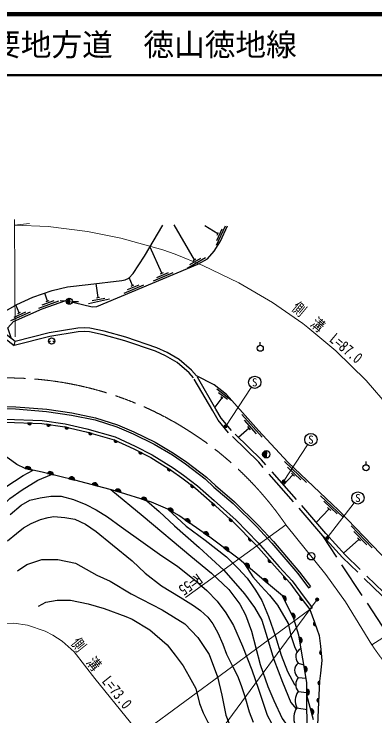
# Model space of a CAD drawing. Units: millimetres, scale not verified. Extents: x 40000 to 680000, y 20000 to 380000.
# Drawn here: x 225633 to 284496, y 265444 to 380000 of the extents above; entities that cross this region are included whole.
import ezdxf
from ezdxf.enums import TextEntityAlignment as Align

# ---------------------------------------------------------------- set-up
doc = ezdxf.new("R2010")
doc.units = ezdxf.units.MM
doc.header["$LTSCALE"] = 1000
doc.linetypes.add('CHAIN', pattern=[18.5, 12, -1.5, 3.5, -1.5])
doc.linetypes.add('DASHED', pattern=[7.5, 6, -1.5])
for name, color, linetype, lineweight in [('M-BGD', 7, 'Continuous', 25), ('M-BMK', 2, 'CHAIN', 13), ('M-BMK-SRVR', 3, 'Continuous', 25), ('M-STR-HTXT', 7, 'Continuous', 13), ('M-STR-STRC', 7, 'Continuous', 25), ('M-TTL', 2, 'Continuous', 140), ('M-TTL-LINE', 7, 'Continuous', 50)]:
    doc.layers.add(name, color=color, linetype=linetype, lineweight=lineweight)
doc.layers.add('M-TTL-TXT', color=7, linetype='Continuous')
doc.styles.add('ＭＳ ゴシック', font='')
doc.styles.get('ＭＳ ゴシック').set_extended_font_data('MS Gothic')

msp = doc.modelspace()

# ---------------------------------------------------------------- hatches: boundary and pattern name
at = {"layer": 'M-BGD'}
for points in [[(234665, 333624, 0.41421), (234144, 333146, 0.41421), (234621, 332625)], [(227845, 313242), (228471, 313221, -0.84072)], [(230936, 313049), (231555, 312958, -0.84072)], [(233900, 312611), (234510, 312472, -0.84072)], [(237781, 311703), (238382, 311530, -0.84072)], [(241962, 310502), (242530, 310240, -0.84072)], [(245997, 308611), (246557, 308333, -0.84072)], [(266793, 308747), (266747, 307548, -1)], [(227432, 305833, -0.82183), (228401, 305625)], [(250683, 305895), (251210, 305559, -0.84072)], [(231080, 305025, -0.82183), (232042, 304789)], [(234561, 304169, -0.82183), (235523, 303933)], [(238352, 303197, -0.82183), (239311, 302947)], [(242139, 302211, -0.82183), (243083, 301910)], [(254476, 303205), (254976, 302829, -0.84072)], [(246364, 300864, -0.82183), (247308, 300563)], [(257930, 300251), (258395, 299832, -0.84072)], [(250728, 299217, -0.82183), (251580, 298711)], [(253501, 297465, -0.82183), (254313, 296898)], [(260784, 297682), (261249, 297263, -0.84072)], [(256526, 295352, -0.82183), (257338, 294785)], [(263943, 294525), (264380, 294076, -0.84072)], [(259844, 292898, -0.82183), (260633, 292299)], [(267136, 291030), (267551, 290561, -0.84072)], [(263226, 290255, -0.82183), (263983, 289617)], [(266192, 287754, -0.82183), (266949, 287116)], [(269655, 288225), (270077, 287763, -0.84072)], [(269400, 285037, -0.82183), (269843, 284151)], [(272322, 284858), (272697, 284357, -0.84072)], [(270832, 282172, -0.82183), (271275, 281286)], [(274627, 280765), (274835, 280175, -0.84072)], [(272148, 278307, -0.82183), (272315, 277330)], [(275687, 276082), (275742, 275459, -0.84072)], [(272954, 273576, -0.82183), (273121, 272599)], [(275466, 271130), (275433, 270505, -0.84072)], [(273411, 269826, -0.82183), (273411, 268836)], [(275315, 268314), (275281, 267689, -0.84072)], [(273999, 266626, -0.82183), (274253, 265669)]]:
    msp.add_hatch(color=256, dxfattribs=at).paths.add_polyline_path(points)
at = {"layer": 'M-STR-HTXT'}
for points in [[(260408, 312773, -0.41421), (260210, 312479, -0.41421), (259917, 312676, -1)], [(269842, 303762, -0.41421), (269647, 303468, -0.41421), (269352, 303663, -1)], [(276965, 294532, -0.41421), (276747, 294253, -0.41421), (276469, 294471, -1)], [(274825, 284416, -1), (275320, 284487, -0.41421), (275107, 284204, -0.41421)]]:
    msp.add_hatch(color=256, dxfattribs=at).paths.add_polyline_path(points)

# ---------------------------------------------------------------- linework, layer by layer
at = {"layer": 'M-BGD'}
for p, q in [((255058, 339900), (251726, 345617)), ((258867, 344122), (256764, 345410)), ((258679, 342281), (260144, 345460)), ((258700, 343042), (259579, 344950)), ((258764, 343899), (258969, 344344)), ((249762, 337699), (247834, 341976)), ((253850, 338499), (256871, 340266)), ((254303, 339111), (256116, 340171)), ((254846, 339777), (255269, 340024)), ((244968, 335699), (244423, 337005)), ((248378, 336471), (251608, 337819)), ((248909, 337018), (250847, 337827)), ((249536, 337605), (249988, 337793)), ((239341, 333731), (239020, 336021)), ((243584, 334471), (246814, 335819)), ((244115, 335017), (246053, 335826)), ((244742, 335604), (245194, 335793)), ((231112, 333162), (230657, 334458)), ((234665, 333624), (234621, 332625)), ((237750, 332785), (241176, 333501)), ((238374, 333222), (240430, 333652)), ((239101, 333680), (239580, 333781)), ((226477, 331237), (225918, 332520)), ((229668, 332005), (232961, 333190)), ((230225, 332525), (232201, 333236)), ((230881, 333079), (231342, 333245)), ((234144, 333146), (233144, 333189)), ((235143, 333103), (236142, 333059)), ((225112, 329989), (228321, 331386)), ((225634, 330543), (227559, 331382)), ((226252, 331140), (226701, 331335)), ((221233, 329261), (225676, 325913)), ((225676, 325913), (225809, 326565)), ((231261, 326629), (231586, 326629)), ((231936, 326629), (232261, 326629)), ((265779, 325964), (265779, 326464)), ((261088, 316945), (258698, 318759)), ((259530, 317374), (258368, 315847)), ((260428, 317069), (258995, 318157)), ((259697, 317247), (259363, 317501)), ((266088, 310926), (262774, 314670)), ((228471, 313221), (227845, 313242)), ((231555, 312958), (230936, 313049)), ((265200, 311476), (263212, 313722)), ((234510, 312472), (233900, 312611)), ((238382, 311530), (237781, 311703)), ((263982, 312401), (262263, 310876)), ((264214, 312138), (263750, 312663)), ((242530, 310240), (241962, 310502)), ((246557, 308333), (245997, 308611)), ((266793, 308747), (266747, 307548)), ((251210, 305559), (250683, 305895)), ((273355, 303530), (269723, 306966)), ((272423, 303999), (270243, 306060)), ((283043, 306455), (283043, 306955)), ((227432, 305833), (228401, 305625)), ((231080, 305025), (232042, 304789)), ((271127, 304812), (269581, 303179)), ((271381, 304571), (270872, 305052)), ((234561, 304169), (235523, 303933)), ((238352, 303197), (239311, 302947)), ((254976, 302829), (254476, 303205)), ((242139, 302211), (243083, 301910)), ((279252, 297952), (275619, 301388)), ((246364, 300864), (247308, 300563)), ((258395, 299832), (257930, 300251)), ((278319, 298422), (276140, 300483)), ((250728, 299217), (251580, 298711)), ((277023, 299234), (274922, 297019)), ((277278, 298994), (276769, 299475)), ((253501, 297465), (254313, 296898)), ((261249, 297263), (260784, 297682)), ((284057, 292870), (280593, 296475)), ((256526, 295352), (257338, 294785)), ((264380, 294076), (263943, 294525)), ((283148, 293383), (281070, 295546)), ((282135, 294004), (281650, 294509)), ((281893, 294257), (279389, 291989)), ((259844, 292898), (260633, 292299)), ((267551, 290561), (267136, 291030)), ((263226, 290255), (263983, 289617)), ((266192, 287754), (266949, 287116)), ((270077, 287763), (269655, 288225)), ((273679, 286370), (273959, 286580)), ((269400, 285037), (269843, 284151)), ((272697, 284357), (272322, 284858)), ((274267, 283093), (273867, 282794)), ((270832, 282172), (271275, 281286)), ((274835, 280175), (274627, 280765)), ((272148, 278307), (272315, 277330)), ((275742, 275459), (275687, 276082)), ((271990, 274078), (272914, 273811)), ((272954, 273576), (273121, 272599)), ((271974, 271735), (273292, 271594)), ((275433, 270505), (275466, 271130)), ((271959, 269412), (273411, 269264)), ((273411, 269826), (273411, 268836)), ((273498, 255163), (273411, 268836)), ((275281, 267689), (275315, 268314)), ((271753, 266775), (273426, 266518)), ((273999, 266626), (274253, 265669))]:
    msp.add_line(p, q, dxfattribs=at)
at = {"layer": 'M-BGD', "linetype": 'DASHED'}
msp.add_line((286564, 278870), (276019, 294814), dxfattribs=at)
for points in [[(222611, 328974), (223459, 330831), (224272, 331570), (226065, 332605), (228702, 333778), (231857, 334875), (234338, 335484), (237744, 335885), (243213, 336493), (243775, 336611), (244330, 336903), (245040, 337682), (246923, 340510), (249910, 345533)], [(291742, 279710), (287484, 284095), (279611, 291744), (276470, 295211), (271689, 300796), (265976, 307257), (261077, 312032), (259435, 314039), (258554, 315524), (255406, 320976), (254597, 321879), (252588, 323623), (250592, 324771), (248933, 325525), (243863, 327263), (240330, 328230), (238020, 328753), (237043, 328814), (236026, 328748), (231367, 327947), (225809, 326565)], [(290906, 279710), (287059, 283671), (279179, 291327), (276019, 294814), (271237, 300402), (265541, 306843), (260634, 311626), (258942, 313694), (258036, 315221), (254917, 320622), (254175, 321450), (252238, 323132), (250317, 324237), (248711, 324967), (243687, 326689), (240185, 327648), (237934, 328157), (237044, 328213), (236097, 328151), (231491, 327360), (225676, 325913)], [(212432, 312431), (213956, 312740), (216078, 313147), (218480, 313382), (220666, 313677), (224207, 313866), (230213, 313662), (233992, 313103), (237529, 312296), (242136, 310972), (245377, 309477), (248181, 308084), (251584, 305914), (253275, 304734), (255555, 303019), (258263, 300624), (261850, 297395), (265424, 293719), (268899, 289792), (271015, 287478), (272337, 285673), (274267, 283093)], [(212531, 311941), (214053, 312249), (216150, 312652), (218538, 312885), (220713, 313178), (224212, 313365), (230168, 313163), (233900, 312611), (237404, 311811), (241962, 310502), (245161, 309026), (247935, 307648), (251306, 305498), (252981, 304329), (255238, 302631), (257930, 300251), (261503, 297035), (265058, 293378), (268527, 289457), (270627, 287161), (271935, 285376), (273867, 282794)]]:
    msp.add_lwpolyline(points, dxfattribs=at)
at = {"layer": 'M-BGD'}
for points in [[(225228, 327003), (224603, 328769), (225527, 329842), (230204, 331879), (234055, 333265), (238364, 332234), (239128, 332286), (255614, 339166), (257158, 340068), (258286, 341286), (259313, 342939), (260462, 345432)], [(225809, 326565), (221955, 329468), (219038, 328632), (207000, 324751), (197390, 321622), (186807, 318253)], [(294208, 282689), (285433, 291871), (278613, 298970), (270278, 306853), (265504, 312039), (260291, 317926), (258263, 319467), (255406, 320976)], [(217444, 315851), (220486, 316024), (225898, 315906), (230964, 315503), (235060, 314902), (238944, 314125), (242525, 312961), (245183, 311820), (248633, 310109), (251639, 308338), (253808, 306870), (257018, 304399), (258470, 303058), (261597, 300388), (265483, 296542), (267942, 293902), (272217, 288903), (273959, 286580)], [(217463, 315502), (220492, 315674), (225880, 315557), (230925, 315155), (235000, 314557), (238855, 313786), (242401, 312633), (245036, 311502), (248467, 309801), (251452, 308042), (253603, 306586), (256792, 304131), (258237, 302797), (261360, 300131), (265232, 296299), (267680, 293669), (271944, 288684), (273679, 286370)], [(274487, 264790), (273411, 268836), (273411, 270894), (272096, 278611), (271275, 281286), (269400, 285037), (267451, 286692), (262323, 291017), (257586, 294612), (252492, 298170), (250728, 299217), (248070, 300319), (242139, 302211), (235523, 303933), (230233, 305234), (227432, 305833), (226106, 306503), (224669, 307504), (222467, 308939), (220448, 309821), (216189, 311146), (214752, 311344), (198068, 296226), (197157, 296593)], [(217770, 293678), (219538, 297165), (221378, 299745), (224294, 302826), (227114, 304713), (228752, 305550)], [(218880, 293206), (220159, 295521), (221692, 297648), (223056, 299047), (224940, 300933), (226954, 302356), (229536, 303948), (231749, 304861)], [(224988, 298314), (226772, 299859), (228224, 300647), (229880, 301070), (231617, 301310), (233337, 301310), (235348, 300784), (237336, 299961), (239050, 299070), (240894, 297948), (243088, 296303), (246691, 293752), (249376, 291822), (252331, 289818), (254993, 287716), (257096, 285923), (258767, 284192), (260185, 282282), (261420, 280212), (262918, 276817), (264439, 272951), (265506, 269800), (266890, 265573), (268313, 262953)], [(241437, 302394), (246671, 298072), (254457, 291527), (257811, 288773), (260646, 286059), (262483, 283664), (263371, 281922), (264369, 279288), (265766, 273860), (267004, 270228), (268002, 267953), (269360, 265039), (270718, 263124), (270930, 262928)], [(247308, 300563), (249284, 298800), (251789, 296446), (255822, 292916), (259855, 289260), (263211, 285380), (264870, 283162), (266022, 281084), (266924, 278229), (268001, 274649), (269408, 270954), (270761, 267649), (271627, 266587)], [(250722, 299220), (253721, 296445), (256827, 294142), (260309, 291387), (262213, 289535), (263640, 287932), (265018, 285979), (266026, 284261), (267153, 281657), (268256, 278402), (269207, 275347), (270209, 272718), (271387, 270590), (271592, 270344)], [(224565, 294048), (226049, 295243), (227162, 296122), (228435, 296834), (229949, 297529), (231184, 297852), (232134, 298004), (233939, 297852), (235567, 297538), (237267, 296769), (239027, 295532), (241671, 293382), (244872, 290763), (247001, 288723), (249703, 286689), (252733, 284811), (254912, 283483), (256064, 282652), (257266, 281591), (258076, 280466), (258892, 279007), (259709, 277151), (260285, 275554), (261342, 273435), (262062, 271993), (262701, 270422), (263288, 268618), (263991, 266130), (264626, 264412)], [(226195, 289142), (227696, 290169), (230185, 290958), (232792, 290958), (235675, 290406), (239111, 288432), (241284, 287445), (244720, 285392), (249776, 282786), (253488, 280496), (255621, 278246), (257438, 275482), (258821, 271850), (259500, 268821), (260172, 265584), (261040, 263333), (262028, 260964)], [(263226, 290255), (264598, 288127), (265900, 286674), (267303, 285147), (268580, 283520), (270334, 280515), (270785, 278587), (271392, 276792), (271717, 276090), (271814, 275922)], [(229609, 283365), (230820, 284010), (232642, 284366), (234819, 284366), (237726, 283731), (240331, 283001), (243889, 281651), (244922, 281222), (247801, 279524), (250603, 277025), (251922, 275390), (253209, 273643), (254202, 271870), (255299, 269932), (255860, 267484), (256498, 265929), (257314, 264349), (258997, 261544)], [(273867, 282794), (274627, 280765), (275400, 278567), (275621, 276828), (275828, 274484), (275614, 272452), (275466, 271130), (275281, 267689), (275110, 263927), (274616, 257402), (274179, 255195)]]:
    msp.add_lwpolyline(points, dxfattribs=at)
for centre, radius in [((234643, 333124), 500), ((231761, 326629), 500), ((265779, 325464), 500), ((266770, 308147), 600), ((283043, 305955), 500)]:
    msp.add_circle(centre, radius, dxfattribs=at)
for centre, radius, start, end in [((228160, 313286), 318, 187.94802, 348.16576), ((231254, 313058), 318, 181.47089, 341.68862), ((234217, 312594), 318, 177.03954, 337.25727), ((238097, 311669), 318, 173.86572, 334.08345), ((242269, 310421), 318, 165.12566, 325.34339), ((246301, 308521), 318, 163.47634, 323.69407), ((227896, 305633), 505, 359.09744, 156.75563), ((250976, 305773), 318, 157.35307, 317.5708), ((231537, 304812), 505, 357.3583, 155.01649), ((235019, 303956), 505, 357.3583, 155.01649), ((238807, 302977), 505, 356.58316, 154.24135), ((242581, 301967), 505, 353.4807, 151.1389), ((254758, 303061), 318, 152.94164, 313.15937), ((246806, 300620), 505, 353.4807, 151.1389), ((258199, 300082), 318, 147.90006, 308.11779), ((251104, 298880), 505, 340.47109, 138.12928), ((253851, 297102), 505, 336.23457, 133.89276), ((261053, 297513), 318, 147.90006, 308.11779), ((256876, 294988), 505, 336.23457, 133.89276), ((264201, 294338), 318, 144.08436, 304.30209), ((260180, 292520), 505, 333.97773, 131.63593), ((267384, 290831), 318, 141.39515, 301.61288), ((263542, 289861), 505, 331.02995, 128.68814), ((266507, 287360), 505, 331.02995, 128.68814), ((269906, 288030), 318, 142.33292, 302.55065), ((269534, 284550), 505, 307.73137, 105.38956), ((272553, 284640), 318, 136.69199, 296.90973), ((270966, 281685), 505, 307.73137, 105.38956), ((274782, 280488), 318, 119.27176, 279.48949), ((272135, 277802), 505, 290.84076, 88.49895), ((273038, 275108), 1470, 113.03548, 224.53692), ((275769, 275775), 318, 104.92001, 265.13774), ((272849, 272900), 1457, 126.10181, 233.13251), ((272941, 273071), 505, 290.84076, 88.49895), ((273518, 270563), 1938, 142.79531, 216.4383), ((275504, 270815), 318, 96.81004, 257.02777), ((274146, 267914), 2651, 145.60957, 205.45456), ((273313, 269331), 505, 281.1709, 78.8291), ((275352, 267999), 318, 96.81004, 257.02777), ((273886, 265205), 2649, 143.64881, 207.15894), ((274031, 266122), 505, 296.05681, 93.715)]:
    msp.add_arc(centre, radius, start, end, dxfattribs=at)
at = {"layer": 'M-BMK'}
msp.add_lwpolyline([(269968, 296639), (276483, 288557), (279669, 284091), (284000, 277076)], dxfattribs=at)
for centre, radius, start, end in [((224558, 265608), 55000, 34.34763, 104.03839), ((309307, 293186), 30000, 212.48104, 275.00936)]:
    msp.add_arc(centre, radius, start, end, dxfattribs=at)
at = {"layer": 'M-BMK-SRVR'}
msp.add_circle((274107, 291504), 600, dxfattribs=at)
at = {"layer": 'M-STR-HTXT'}
for p, q in [((225839, 327307), (225696, 346458)), ((225702, 345554), (228145, 345797)), ((260162, 312724), (264333, 319058)), ((269597, 303713), (273503, 309705)), ((276717, 294501), (281102, 300223)), ((269968, 296639), (253579, 284751)), ((284000, 277076), (303986, 289900)), ((275072, 284451), (255292, 257567)), ((273867, 282794), (245233, 261765))]:
    msp.add_line(p, q, dxfattribs=at)
for points in [[(289432, 312329), (286822, 315840), (283037, 320200), (278124, 325027), (273530, 328868), (272711, 329493), (267786, 332923), (262293, 336149), (256447, 338977), (251910, 340787), (249879, 341495), (243052, 343441), (237605, 344523), (231200, 345332), (225702, 345554)], [(246039, 262357), (244605, 264367), (238826, 271536), (235452, 275920), (233490, 277659), (231961, 278654), (230714, 279286), (227838, 280245), (225597, 280572), (223264, 280552), (219915, 279922), (215338, 278903), (209130, 277254), (202916, 275209), (197116, 273061), (189739, 269977), (186180, 268537), (182187, 266736), (175141, 263151), (167370, 258816), (154516, 251249), (140605, 245315), (132544, 242040), (124190, 238998)]]:
    msp.add_lwpolyline(points, dxfattribs=at)
for centre in [(260162, 312724), (269597, 303713), (276717, 294501), (275072, 284451)]:
    msp.add_circle(centre, 250, dxfattribs=at)
at = {"layer": 'M-STR-STRC'}
for centre in [(264883, 319894), (274049, 310543), (281710, 301016)]:
    msp.add_circle(centre, 1000, dxfattribs=at)
at = {"layer": 'M-TTL'}
msp.add_line((680000, 380000), (40000, 380000), dxfattribs=at)
at = {"layer": 'M-TTL-LINE'}
msp.add_line((40000, 370000), (680000, 370000), dxfattribs=at)

# ---------------------------------------------------------------- texts
at = {"layer": 'M-STR-HTXT', "style": 'ＭＳ ゴシック', "width": 0.8}
for s, rotation, p in [('側\u3000溝\u3000L=87.0', 320.111, (275794, 326908)), ('側\u3000溝\u3000L=73.0', 308.872, (238786, 271504))]:
    msp.add_text(s, height=1833, rotation=rotation, dxfattribs=at).set_placement(p, align=Align.BOTTOM_CENTER)
msp.add_text('R=55', height=1833, rotation=215.957, dxfattribs=at).set_placement((253344, 284951), align=Align.TOP_RIGHT)
at = {"layer": 'M-STR-STRC', "style": 'ＭＳ ゴシック'}
for p in [(264883, 319894), (274049, 310543), (281710, 301016)]:
    msp.add_text('S', height=1320, dxfattribs=at).set_placement(p, align=Align.MIDDLE_CENTER)
at = {"layer": 'M-TTL-TXT', "style": 'ＭＳ ゴシック'}
msp.add_text('主要地方道\u3000徳山徳地線', height=3666, dxfattribs=at).set_placement((216734, 375000), align=Align.MIDDLE_LEFT)

doc.saveas('drawing.dxf')
